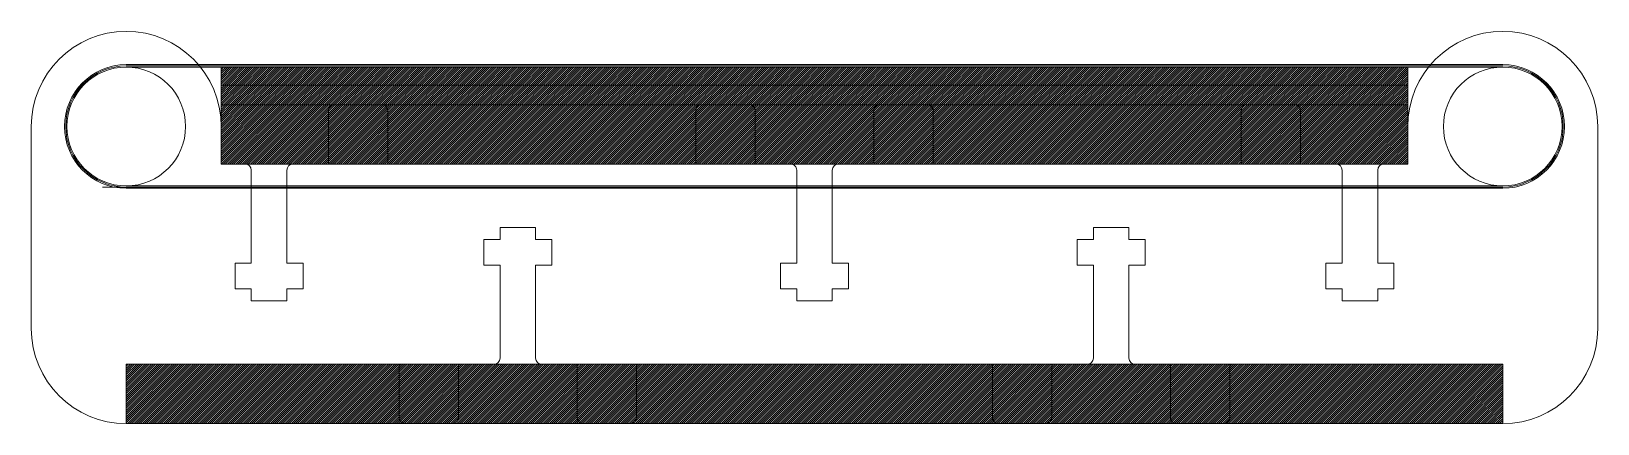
# Model space of a CAD drawing. Header units: millimetres. Extents: x -66 to 66, y -95 to -62.
import ezdxf

# ---------------------------------------------------------------- set-up
doc = ezdxf.new("R2010")
doc.units = ezdxf.units.MM
doc.layers.get('0').update_dxf_attribs({"linetype": 'CONTINUOUS', "lineweight": 25, "true_color": 0x000000})
for name, color, linetype, lineweight, true_color in [('3 side', 7, 'CONTINUOUS', 0, 0x000000), ('drawings, aluminum', 2, 'CONTINUOUS', 0, 0xffff00), ('drawings, conveyor belt', 6, 'CONTINUOUS', 0, 0xff00ff), ('drawings, PCB', 3, 'CONTINUOUS', 0, 0x00ff00), ('drawings, plywood', 4, 'CONTINUOUS', 0, 0x00ffff)]:
    doc.layers.add(name, color=color, linetype=linetype, lineweight=lineweight, true_color=true_color)
pattern_1 = [(45, (0, 0), (-0.08838835, 0.08838835), [])]

# ---------------------------------------------------------------- blocks, each defined once
blk = doc.blocks.new('tabs-with-bolt-20')
for p, q in [((-1.5, 11.5), (1.5, 11.5)), ((-1.5, 10.5), (-1.5, 11.5)), ((1.5, 11.5), (1.5, 10.5)), ((-2.86, 8.33), (-2.86, 10.5)), ((-2.86, 10.5), (-1.5, 10.5)), ((1.5, 10.5), (2.86, 10.5)), ((2.86, 10.5), (2.86, 8.33)), ((-1.5, 8.33), (-2.86, 8.33)), ((-1.5, 0.5), (-1.5, 8.33)), ((2.86, 8.33), (1.5, 8.33)), ((1.5, 8.33), (1.5, 0.5)), ((-10, -4.5), (-10, 0)), ((-5, 0), (-5, -4.5)), ((-2, 0), (-5, 0)), ((2, 0), (5, 0)), ((5, 0), (5, -4.5)), ((10, -4.5), (10, 0)), ((-5.5, -5), (-9.5, -5)), ((5.5, -5), (9.5, -5))]:
    blk.add_line(p, q)
for centre, start, end in [((-2, 0.5), 270, 0), ((2, 0.5), 180, 270), ((-9.5, -4.5), 180, 270), ((-5.5, -4.5), 270, 0), ((5.5, -4.5), 180, 270), ((9.5, -4.5), 270, 0)]:
    blk.add_arc(centre, 0.5, start, end)

msp = doc.modelspace()

# ---------------------------------------------------------------- hatches: boundary and pattern name
at = {"layer": 'drawings, aluminum'}
h = msp.add_hatch(dxfattribs=at)
h.set_pattern_fill('ansi31', color=256, style=0)
h.set_pattern_definition(pattern_1)
h.paths.add_polyline_path([(-50, -66.52), (-50, -65), (50, -65), (50, -66.52)])
at = {"layer": 'drawings, PCB'}
h = msp.add_hatch(dxfattribs=at)
h.set_pattern_fill('ansi31', color=256, style=0)
h.set_pattern_definition(pattern_1)
h.paths.add_polyline_path([(-50, -68.17), (-50, -66.52), (50, -66.52), (50, -68.17)])
at = {"layer": 'drawings, plywood'}
h = msp.add_hatch(dxfattribs=at)
h.set_pattern_fill('ansi31', color=256, style=0)
h.set_pattern_definition(pattern_1)
edge = h.paths.add_edge_path()
edge.add_line((-50, -73.17), (-50, -68.17))
edge.add_line((-50, -68.17), (50, -68.17))
edge.add_line((50, -68.17), (50, -73.17))
edge.add_line((50, -73.17), (-50, -73.17))
edge.add_line((-58, -95), (-58, -90))
edge.add_line((-58, -90), (58, -90))
edge.add_line((58, -90), (58, -95))
edge.add_line((58, -95), (-58, -95))

# ---------------------------------------------------------------- linework, layer by layer
at = {"layer": '3 side'}
for p, q in [((-40.4619, -68.17), (-36.4619, -68.17)), ((40.4619, -68.17), (36.4619, -68.17)), ((-40.9619, -73.17), (-40.9619, -68.67)), ((-35.9619, -68.67), (-35.9619, -73.17)), ((35.9619, -68.67), (35.9619, -73.17)), ((40.9619, -73.17), (40.9619, -68.67)), ((-66, -70), (-66, -87)), ((-50, -70), (-50, -73.17)), ((50, -70), (50, -73.17)), ((66, -70), (66, -87)), ((-47.9619, -73.17), (-50, -73.17)), ((-47.4619, -73.67), (-47.4619, -81.5)), ((-44.4619, -81.5), (-44.4619, -73.67)), ((-43.9619, -73.17), (-40.9619, -73.17)), ((-35.9619, -73.17), (-10, -73.17)), ((10, -73.17), (35.9619, -73.17)), ((43.9619, -73.17), (40.9619, -73.17)), ((44.4619, -73.67), (44.4619, -81.5)), ((47.4619, -81.5), (47.4619, -73.67)), ((47.9619, -73.17), (50, -73.17)), ((-48.8219, -81.5), (-48.8219, -83.67)), ((-47.4619, -81.5), (-48.8219, -81.5)), ((-43.1019, -81.5), (-44.4619, -81.5)), ((-43.1019, -83.67), (-43.1019, -81.5)), ((43.1019, -81.5), (43.1019, -83.67)), ((44.4619, -81.5), (43.1019, -81.5)), ((48.8219, -81.5), (47.4619, -81.5)), ((48.8219, -83.67), (48.8219, -81.5)), ((-48.8219, -83.67), (-47.4619, -83.67)), ((-47.4619, -83.67), (-47.4619, -84.67)), ((-44.4619, -84.67), (-44.4619, -83.67)), ((-44.4619, -83.67), (-43.1019, -83.67)), ((43.1019, -83.67), (44.4619, -83.67)), ((44.4619, -83.67), (44.4619, -84.67)), ((47.4619, -84.67), (47.4619, -83.67)), ((47.4619, -83.67), (48.8219, -83.67)), ((-47.4619, -84.67), (-44.4619, -84.67)), ((44.4619, -84.67), (47.4619, -84.67)), ((-58, -90), (-35, -90)), ((-58, -90), (-58, -95)), ((-15, -90), (15, -90)), ((35, -90), (58, -90)), ((58, -90), (58, -95))]:
    msp.add_line(p, q, dxfattribs=at)
for centre in [(-58, -70), (58, -70)]:
    msp.add_circle(centre, 5, dxfattribs=at)
for centre, radius, start, end in [((-58, -70), 8, 0, 180), ((58, -70), 8, 0, 180), ((-40.4619, -68.67), 0.5, 90, 180), ((-36.4619, -68.67), 0.5, 0, 90), ((36.4619, -68.67), 0.5, 90, 180), ((40.4619, -68.67), 0.5, 0, 90), ((-47.9619, -73.67), 0.5, 0, 90), ((-43.9619, -73.67), 0.5, 90, 180), ((43.9619, -73.67), 0.5, 0, 90), ((47.9619, -73.67), 0.5, 90, 180), ((-58, -87), 8, 180, 270), ((58, -87), 8, 270, 0)]:
    msp.add_arc(centre, radius, start, end, dxfattribs=at)
at = {"layer": 'drawings, aluminum'}
for p, q in [((-50, -66.52), (-50, -65)), ((50, -65), (-50, -65)), ((50, -66.52), (50, -65)), ((-50, -66.52), (50, -66.52))]:
    msp.add_line(p, q, dxfattribs=at)
at = {"layer": 'drawings, conveyor belt'}
for p, q in [((-58, -64.8), (58, -64.8)), ((58, -64.9), (-58, -64.9)), ((58, -65), (-58, -65)), ((-60, -75.1), (58, -75.1)), ((-58, -75), (58, -75)), ((58, -75.2), (-58, -75.2))]:
    msp.add_line(p, q, dxfattribs=at)
for centre, radius, start, end in [((-58, -70), 5.2, 90, 270), ((-58, -70), 5.1, 90, 270), ((-58, -70), 5, 90, 270), ((58, -70), 5.2, 270, 90), ((58, -70), 5.1, 270, 90), ((58, -70), 5, 270, 90)]:
    msp.add_arc(centre, radius, start, end, dxfattribs=at)
at = {"layer": 'drawings, PCB'}
for p, q in [((-50, -68.17), (-50, -66.52)), ((50, -66.52), (-50, -66.52)), ((50, -68.17), (50, -66.52)), ((-50, -68.17), (50, -68.17))]:
    msp.add_line(p, q, dxfattribs=at)
at = {"layer": 'drawings, plywood'}
for p, q in [((-50, -73.17), (-50, -68.17)), ((-50, -68.17), (50, -68.17)), ((50, -68.17), (50, -73.17)), ((50, -73.17), (-50, -73.17)), ((-58, -95), (-58, -90)), ((-58, -90), (58, -90)), ((58, -90), (58, -95)), ((58, -95), (-58, -95))]:
    msp.add_line(p, q, dxfattribs=at)

# ---------------------------------------------------------------- block references
at = {"layer": '3 side', "yscale": -1}
msp.add_blockref('tabs-with-bolt-20', (0, -73.17), dxfattribs=at)
at = {"layer": '3 side'}
for p in [(-25, -90), (25, -90)]:
    msp.add_blockref('tabs-with-bolt-20', p, dxfattribs=at)

doc.saveas('drawing.dxf')
